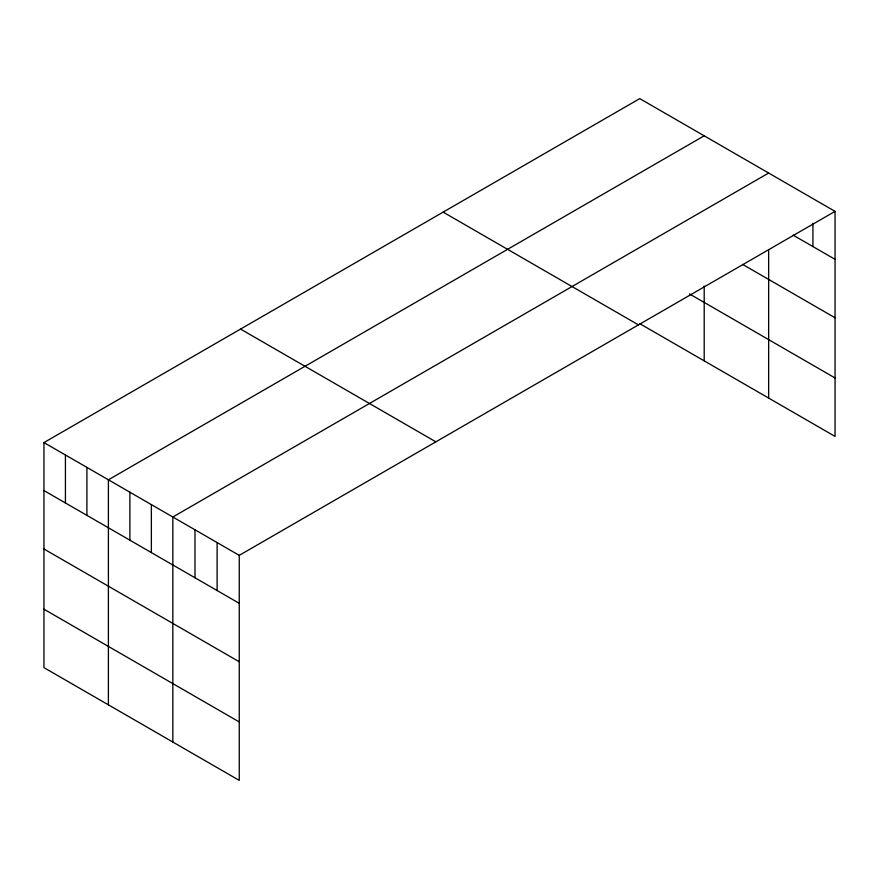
<?xml version="1.0" encoding="UTF-8"?>
<svg xmlns="http://www.w3.org/2000/svg" width="879" height="879" viewBox="0 0 879 879"><rect width="100%" height="100%" fill="white"/><g stroke="black" fill="none" stroke-linecap="round" stroke-linejoin="round"><path stroke-width="1.32" d="M835.05 211.367L239.253 555.352L239.253 780.387L43.95 667.633L43.95 442.587L639.747 98.613L835.05 211.367L835.05 436.413L639.747 323.648M704.2 135.816L108.403 479.802L108.403 704.837M768.653 173.031L172.844 517.006L172.844 742.052M793.111 235.122L835.05 259.338M742.645 264.425L835.05 317.769M689.499 293.938L835.05 377.97M443.137 212.125L638.44 324.878M240.56 329.076L435.863 441.829M43.95 442.587L239.253 555.352M43.95 490.559L239.253 603.324M43.95 548.99L239.253 661.755M43.95 609.202L239.253 721.956M812.921 223.255L812.921 246.559M768.653 250.218L768.653 398.066M704.2 286.005L704.2 360.862M217.113 542.574L217.113 590.545M194.984 529.795L194.984 577.756M151.364 504.612L151.364 552.583M129.883 492.207L129.883 540.178M86.911 467.397L86.911 515.369M65.431 454.992L65.431 502.964"/></g></svg>
